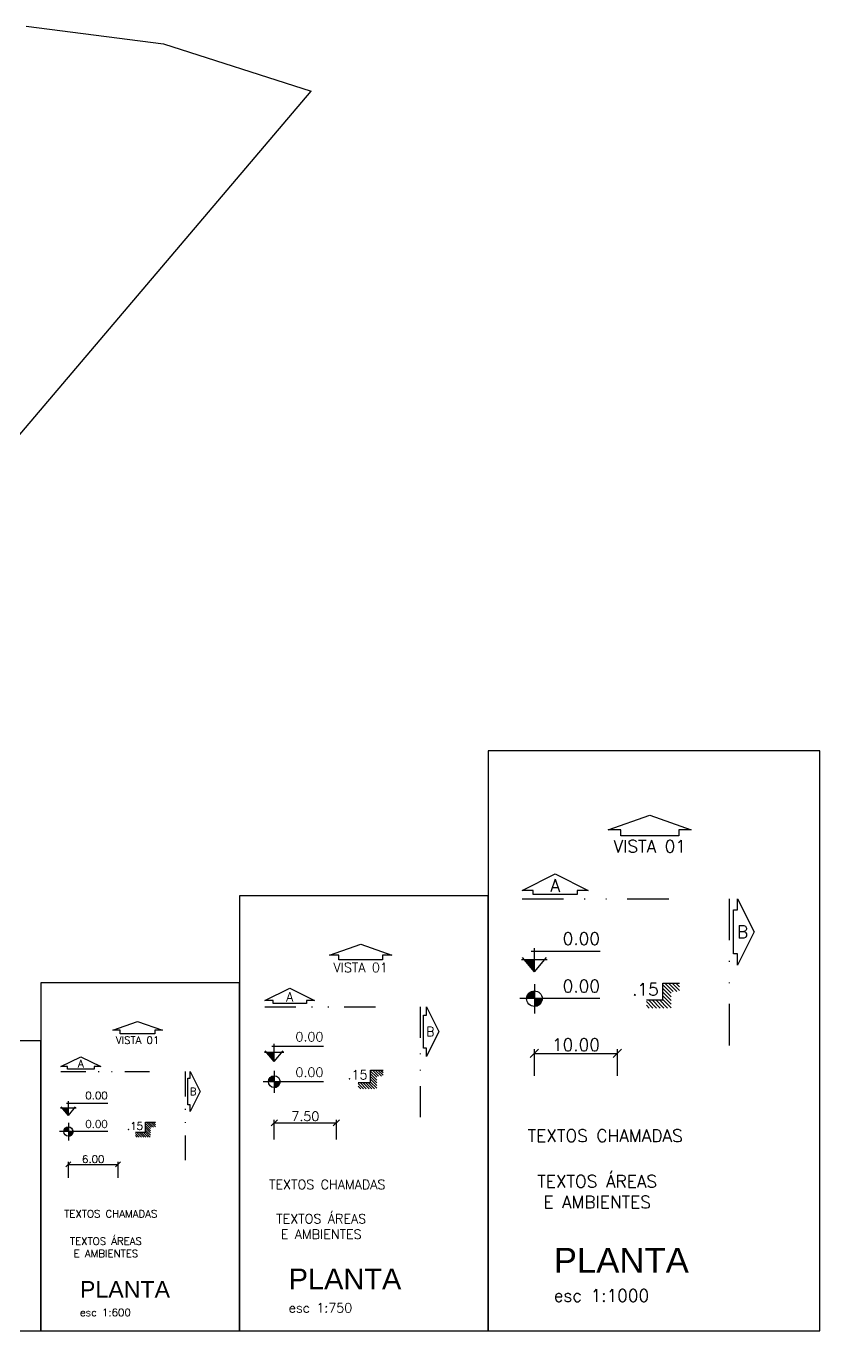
# Model space of a CAD drawing. Header units: millimetres. Extents: x 582 to 770, y 549 to 706.
# Drawn here: x 674 to 769.7, y 548.9 to 706.3 of the extents above; entities that cross this region are included whole.
import ezdxf

# ---------------------------------------------------------------- set-up
doc = ezdxf.new("R2010")
doc.units = ezdxf.units.MM
doc.linetypes.add('DIVIDE', pattern=[1.25, 0.5, -0.25, 0, -0.25, 0, -0.25])
for name, color, linetype in [('ARQ-COTAS', 30, 'Continuous'), ('ARQ-LINHACORTE', 3, 'DIVIDE'), ('ARQ-MÓVEIS', 170, 'Continuous'), ('ARQ-NIVEL', 1, 'Continuous'), ('ARQ-TEXTO2', 2, 'Continuous'), ('ARQ-TEXTO3', 3, 'Continuous'), ('ARQ-TEXTO4', 4, 'Continuous')]:
    doc.layers.add(name, color=color, linetype=linetype)
doc.styles.add('ROMANS', font='romans.shx')
doc.dimstyles.new('1-1000', dxfattribs={"dimscale": 10, "dimtxt": 0.15, "dimasz": 0.1, "dimexe": 0.05, "dimexo": 0.1, "dimgap": 0.03, "dimtad": 1, "dimzin": 5, "dimdsep": 46, "dimtxsty": 'ROMANS', "dimblk": 'OBLIQUE', "dimblk1": 'DOT', "dimblk2": 'OBLIQUE', "dimcen": 0, "dimclrd": 256, "dimclre": 256, "dimclrt": 2, "dimadec": 0, "dimazin": 0, "dimtfac": 1, "dimtofl": 0, "dimtmove": 2, "dimatfit": 3, "dimfxl": 0.04, "dimtolj": 1, "dimtzin": 1, "dimarcsym": 0})
doc.dimstyles.new('1-600', dxfattribs={"dimscale": 6, "dimtxt": 0.15, "dimasz": 0.1, "dimexe": 0.05, "dimexo": 0.1, "dimgap": 0.03, "dimtad": 1, "dimzin": 5, "dimdsep": 46, "dimtxsty": 'ROMANS', "dimblk": 'OBLIQUE', "dimcen": 0, "dimclrd": 256, "dimclre": 256, "dimclrt": 2, "dimadec": 0, "dimazin": 0, "dimtfac": 1, "dimtofl": 0, "dimtmove": 2, "dimatfit": 3, "dimfxl": 0.04, "dimtolj": 1, "dimtzin": 1, "dimarcsym": 0})
doc.dimstyles.new('1-750', dxfattribs={"dimscale": 7.5, "dimtxt": 0.15, "dimasz": 0.1, "dimexe": 0.05, "dimexo": 0.1, "dimgap": 0.03, "dimtad": 1, "dimzin": 5, "dimdsep": 46, "dimtxsty": 'ROMANS', "dimblk": 'OBLIQUE', "dimcen": 0, "dimclrd": 256, "dimclre": 256, "dimclrt": 2, "dimadec": 0, "dimazin": 0, "dimtfac": 1, "dimtofl": 0, "dimtmove": 2, "dimatfit": 3, "dimfxl": 0.04, "dimtolj": 1, "dimtzin": 1, "dimarcsym": 0})

# ---------------------------------------------------------------- blocks, each defined once
blk = doc.blocks.new('_Oblique')
at = {"color": 0, "linetype": 'ByBlock', "lineweight": -2}
blk.add_line((-0.5, -0.5), (0.5, 0.5), dxfattribs=at)
blk = doc.blocks.new('*D23')
at = {"layer": 'ARQ-COTAS', "lineweight": -2}
for p, q in [((679.06, 567.32), (679.06, 569.24)), ((679.06, 568.94), (685.06, 568.94)), ((685.06, 567.32), (685.06, 569.24))]:
    blk.add_line(p, q, dxfattribs=at)
at = {"layer": 'DEFPOINTS', "color": 0}
for p in [(685.06, 568.94), (679.06, 566.72), (685.06, 566.72)]:
    blk.add_point(p, dxfattribs=at)
at = {"layer": 'ARQ-COTAS', "lineweight": -2, "xscale": 0.6000000000000001, "yscale": 0.6000000000000001, "zscale": 0.6000000000000001, "rotation": 180}
blk.add_blockref('_Oblique', (679.06, 568.94), dxfattribs=at)
at = {"layer": 'ARQ-COTAS', "lineweight": -2, "xscale": 0.6000000000000001, "yscale": 0.6000000000000001, "zscale": 0.6000000000000001}
blk.add_blockref('_Oblique', (685.06, 568.94), dxfattribs=at)
at = {"layer": 'ARQ-COTAS', "color": 2, "insert": (682.06, 569.57), "char_height": 0.9, "attachment_point": 5, "style": 'ROMANS'}
blk.add_mtext('\\A1;6.00', dxfattribs=at)
blk = doc.blocks.new('A$C4D0E081D')
at = {"layer": 'ARQ-NIVEL'}
h = blk.add_hatch(dxfattribs=at)
h.set_pattern_fill('ANSI31', color=8, scale=0.25, angle=90, style=0)
h.set_pattern_definition([(135, (-18.381433, -69.158416), (-0.022097087, -0.022097087), [])])
h.paths.add_polyline_path([(0.4, 0.3), (0.2, 0.3), (0.2, 0.1), (0, 0.1), (0, 0), (0.3, 0), (0.3, 0.2), (0.4, 0.2)])
at = {"layer": 'ARQ-NIVEL', "color": 2}
blk.add_lwpolyline([(0, 0.1), (0.2, 0.1), (0.2, 0.3), (0.4, 0.3)], dxfattribs=at)
blk = doc.blocks.new('*D3')
at = {"layer": 'ARQ-COTAS', "lineweight": -2}
for p, q in [((703.9, 571.94), (703.9, 574.34)), ((703.9, 573.96), (711.4, 573.96)), ((711.4, 571.94), (711.4, 574.34))]:
    blk.add_line(p, q, dxfattribs=at)
at = {"layer": 'DEFPOINTS', "color": 0}
for p in [(711.4, 573.96), (703.9, 571.19), (711.4, 571.19)]:
    blk.add_point(p, dxfattribs=at)
at = {"layer": 'ARQ-COTAS', "lineweight": -2, "xscale": 0.75, "yscale": 0.75, "zscale": 0.75, "rotation": 180}
blk.add_blockref('_Oblique', (703.9, 573.96), dxfattribs=at)
at = {"layer": 'ARQ-COTAS', "lineweight": -2, "xscale": 0.75, "yscale": 0.75, "zscale": 0.75}
blk.add_blockref('_Oblique', (711.4, 573.96), dxfattribs=at)
at = {"layer": 'ARQ-COTAS', "color": 2, "insert": (707.65, 574.75), "char_height": 1.125, "attachment_point": 5, "style": 'ROMANS'}
blk.add_mtext('\\A1;7.50', dxfattribs=at)
blk = doc.blocks.new('_Dot')
at = {"color": 0, "linetype": 'ByBlock', "lineweight": -2}
blk.add_line((-0.5, 0), (-1, 0), dxfattribs=at)
at = {"color": 0, "linetype": 'ByBlock', "const_width": 0.5}
blk.add_lwpolyline([(-0.25, 0, 1), (0.25, 0, 1)], format="xyb", close=True, dxfattribs=at)
blk = doc.blocks.new('nivel planta')
at = {"layer": 'ARQ-NIVEL', "color": 1}
for p, q in [((-0.791, 0.174), (-0.791, -0.179)), ((0, 0), (-0.969, 0)), ((-0.884, 0.007), (-0.791, 0.007)), ((-0.883, 0.015), (-0.791, 0.015)), ((-0.882, 0.023), (-0.791, 0.023)), ((-0.88, 0.03), (-0.791, 0.03)), ((-0.876, 0.038), (-0.791, 0.038)), ((-0.873, 0.046), (-0.791, 0.046)), ((-0.868, 0.054), (-0.791, 0.054)), ((-0.861, 0.062), (-0.791, 0.062)), ((-0.854, 0.069), (-0.791, 0.069)), ((-0.844, 0.077), (-0.791, 0.077)), ((-0.83, 0.085), (-0.791, 0.085)), ((-0.791, -0.001), (-0.697, -0.001)), ((-0.791, -0.009), (-0.698, -0.009)), ((-0.791, -0.016), (-0.699, -0.016)), ((-0.791, -0.024), (-0.7, -0.024)), ((-0.791, -0.032), (-0.703, -0.032)), ((-0.791, -0.04), (-0.706, -0.04)), ((-0.791, -0.048), (-0.71, -0.048)), ((-0.791, -0.056), (-0.715, -0.056)), ((-0.791, -0.063), (-0.722, -0.063)), ((-0.791, -0.071), (-0.73, -0.071)), ((-0.791, -0.079), (-0.74, -0.079)), ((-0.791, -0.087), (-0.755, -0.087))]:
    blk.add_line(p, q, dxfattribs=at)
blk.add_circle((-0.791, 0), 0.0937, dxfattribs=at)
blk = doc.blocks.new('nivel corte')
at = {"color": 1}
for p, q in [((0, 0), (-0.144, 0.174)), ((-0.038, 0.249), (0.791, 0.249)), ((0, 0), (0, 0.287)), ((0, 0), (0.144, 0.174)), ((-0.155, 0.15), (0.155, 0.15)), ((0, 0.141), (-0.117, 0.141)), ((0, 0.131), (-0.109, 0.131)), ((0, 0.122), (-0.101, 0.122)), ((0, 0.113), (-0.093, 0.113)), ((0, 0.103), (-0.086, 0.103)), ((0, 0.094), (-0.078, 0.094)), ((0, 0.084), (-0.07, 0.084)), ((0, 0.075), (-0.062, 0.075)), ((0, 0.066), (-0.054, 0.066)), ((0, 0.056), (-0.047, 0.056)), ((0, 0.047), (-0.039, 0.047)), ((0, 0.038), (-0.031, 0.038)), ((0, 0.028), (-0.023, 0.028)), ((0, 0.019), (-0.016, 0.019)), ((0, 0.009), (-0.008, 0.009))]:
    blk.add_line(p, q, dxfattribs=at)

msp = doc.modelspace()

# ---------------------------------------------------------------- linework, layer by layer
for points in [[(729.724, 548.85), (769.724, 548.85), (769.724, 618.85), (729.724, 618.85)], [(699.724, 548.85), (729.724, 548.85), (729.724, 601.35), (699.724, 601.35)], [(675.724, 548.85), (699.724, 548.85), (699.724, 590.85), (675.724, 590.85)], [(655.724, 548.85), (675.724, 548.85), (675.724, 583.85), (655.724, 583.85)]]:
    msp.add_lwpolyline(points, close=True)
at = {"layer": 'ARQ-LINHACORTE', "ltscale": 10}
for p, q in [((733.788, 601.005), (753.788, 601.005)), ((758.788, 601.005), (758.788, 581.005))]:
    msp.add_line(p, q, dxfattribs=at)
at = {"layer": 'ARQ-LINHACORTE', "ltscale": 7.5}
for p, q in [((702.772, 587.966), (717.772, 587.966)), ((721.522, 587.966), (721.522, 572.966))]:
    msp.add_line(p, q, dxfattribs=at)
at = {"layer": 'ARQ-LINHACORTE', "ltscale": 6}
for p, q in [((678.162, 580.143), (690.162, 580.143)), ((693.162, 580.143), (693.162, 568.143))]:
    msp.add_line(p, q, dxfattribs=at)
at = {"layer": 'ARQ-LINHACORTE', "linetype": 'ByBlock'}
for points in [[(752.699, 608.578), (745.699, 608.578), (745.699, 609.328), (744.199, 609.328), (749.199, 611.078), (754.199, 609.328), (752.699, 609.328), (752.699, 608.578)], [(740.454, 601.505), (735.121, 601.505), (735.121, 602.005), (733.788, 602.005), (737.788, 604.005), (741.788, 602.005), (740.454, 602.005), (740.454, 601.505)], [(759.288, 594.338), (759.288, 599.672), (759.788, 599.672), (759.788, 601.005), (761.788, 597.005), (759.788, 593.005), (759.788, 594.338), (759.288, 594.338)], [(716.955, 593.646), (711.705, 593.646), (711.705, 594.209), (710.58, 594.209), (714.33, 595.521), (718.08, 594.209), (716.955, 594.209), (716.955, 593.646)], [(707.772, 588.341), (703.772, 588.341), (703.772, 588.716), (702.772, 588.716), (705.772, 590.216), (708.772, 588.716), (707.772, 588.716), (707.772, 588.341)], [(721.897, 582.966), (721.897, 586.966), (722.272, 586.966), (722.272, 587.966), (723.772, 584.966), (722.272, 581.966), (722.272, 582.966), (721.897, 582.966)], [(689.509, 584.687), (685.309, 584.687), (685.309, 585.137), (684.409, 585.137), (687.409, 586.187), (690.409, 585.137), (689.509, 585.137), (689.509, 584.687)], [(682.162, 580.443), (678.962, 580.443), (678.962, 580.743), (678.162, 580.743), (680.562, 581.943), (682.962, 580.743), (682.162, 580.743), (682.162, 580.443)], [(693.462, 576.143), (693.462, 579.343), (693.762, 579.343), (693.762, 580.143), (694.962, 577.743), (693.762, 575.343), (693.762, 576.143), (693.462, 576.143)]]:
    msp.add_lwpolyline(points, dxfattribs=at)
at = {"layer": 'ARQ-MÓVEIS'}
for p, q in [((673.964, 706.309), (690.541, 704.156)), ((690.541, 704.156), (708.369, 698.454)), ((667.368, 650.185), (708.369, 698.454))]:
    msp.add_line(p, q, dxfattribs=at)

# ---------------------------------------------------------------- block references
at = {"layer": 'ARQ-NIVEL'}
for name, p, xscale, yscale, zscale in [('nivel corte', (735.288, 592.187), 9.999998999999661, 9.999999000000571, 9.999999), ('nivel planta', (743.196, 588.949), 9.999998999999661, 9.999999000000571, 9.999999), ('A$C4D0E081D', (748.788, 587.816), 10, 10, 10), ('nivel corte', (703.897, 581.352), 7.499999249999746, 7.499999249999746, 7.49999925), ('nivel planta', (709.828, 578.924), 7.499999249999746, 7.499999249999746, 7.49999925), ('A$C4D0E081D', (714.022, 578.074), 7.5, 7.5, 7.5), ('nivel corte', (679.062, 574.852), 5.999999399999979, 5.999999399999979, 5.9999994), ('nivel planta', (683.807, 572.909), 5.999999399999979, 5.999999399999979, 5.9999994), ('A$C4D0E081D', (687.162, 572.229), 6, 6, 6)]:
    msp.add_blockref(name, p, dxfattribs=dict(at, xscale=xscale, yscale=yscale, zscale=zscale))

# ---------------------------------------------------------------- texts
at = {"layer": 'ARQ-LINHACORTE', "color": 2, "style": 'ROMANS'}
for s, insert, char_height, attachment_point in [('VISTA 01', (749.199, 608.078), 1.5, 2), ('A', (737.788, 602.605), 1.5, 5), ('B', (760.388, 597.005), 1.5, 5), ('VISTA 01', (714.33, 593.271), 1.125, 2), ('A', (705.772, 589.166), 1.125, 5), ('VISTA 01', (687.409, 584.387), 0.9, 2), ('B', (722.722, 584.966), 1.125, 5), ('A', (680.562, 581.103), 0.9, 5), ('B', (694.122, 577.743), 0.9, 5)]:
    msp.add_mtext(s, dxfattribs=dict(at, insert=insert, char_height=char_height, attachment_point=attachment_point))
at = {"layer": 'ARQ-NIVEL', "color": 2, "attachment_point": 9, "style": 'ROMANS'}
for s, insert, char_height in [('0.00', (743.2, 595.435), 1.5), ('0.00', (743.2, 589.71), 1.5), ('.15', (750.288, 589.316), 1.5), ('0.00', (709.831, 583.788), 1.125), ('0.00', (709.831, 579.495), 1.125), ('.15', (715.147, 579.199), 1.125), ('0.00', (683.81, 576.801), 0.9), ('0.00', (683.81, 573.366), 0.9), ('.15', (688.062, 573.129), 0.9)]:
    msp.add_mtext(s, dxfattribs=dict(at, insert=insert, char_height=char_height))
at = {"layer": 'ARQ-TEXTO2', "attachment_point": 1, "style": 'ROMANS'}
for insert, char_height in [((734.463, 573.154), 1.5), ((703.278, 567.078), 1.125), ((678.568, 563.433), 0.9)]:
    msp.add_mtext('TEXTOS CHAMADAS', dxfattribs=dict(at, insert=insert, char_height=char_height))
at = {"layer": 'ARQ-TEXTO3', "attachment_point": 5, "style": 'ROMANS'}
for insert, char_height in [((742.848, 565.649), 1.5), ((709.567, 561.45), 1.125), ((683.598, 558.93), 0.9)]:
    msp.add_mtext('TEXTOS ÁREAS\\PE AMBIENTES', dxfattribs=dict(at, insert=insert, char_height=char_height))
at = {"layer": 'ARQ-TEXTO4', "attachment_point": 1, "style": 'ROMANS'}
for s, insert, char_height in [('{\\fArial|b0|i0|c238|p34;\\H2x;\\C4;PLANTA\\Fromans|c0;\\H0.6665x;\\P\\H0.7502x;\\C2;esc 1:1000}', (737.617, 558.872), 1.5), ('{\\fArial|b0|i0|c238|p34;\\H2.222x;\\C4;PLANTA\\Fromans|c0;\\H0.5998x;\\P\\H0.7503x;\\C2;esc 1:750}', (705.643, 556.366), 1.125), ('{\\fArial|b0|i0|c238|p34;\\H2.222x;\\C4;PLANTA\\Fromans|c0;\\H0.5998x;\\P\\H0.7503x;\\C2;esc 1:600}', (680.46, 554.863), 0.9)]:
    msp.add_mtext(s, dxfattribs=dict(at, insert=insert, char_height=char_height))

# ---------------------------------------------------------------- dimensions: what is measured, and where the dimension line sits
at = {"layer": 'ARQ-COTAS'}
msp.add_linear_dim(base=(745.288, 582.331), p1=(735.288, 578.633), p2=(745.288, 578.633), dimstyle='1-1000', dxfattribs=at).render()
for base, p1, p2, dimstyle, picture, middle in [((711.397, 573.961), (703.897, 571.187), (711.397, 571.187), '1-750', '*D3', (707.647, 574.748)), ((685.062, 568.939), (679.062, 566.72), (685.062, 566.72), '1-600', '*D23', (682.062, 569.569))]:
    dim = msp.add_linear_dim(base=base, p1=p1, p2=p2, dimstyle=dimstyle, dxfattribs=at)
    dim.commit()
    dim.dimension.update_dxf_attribs({"geometry": picture, "text_midpoint": middle})

doc.saveas('drawing.dxf')
